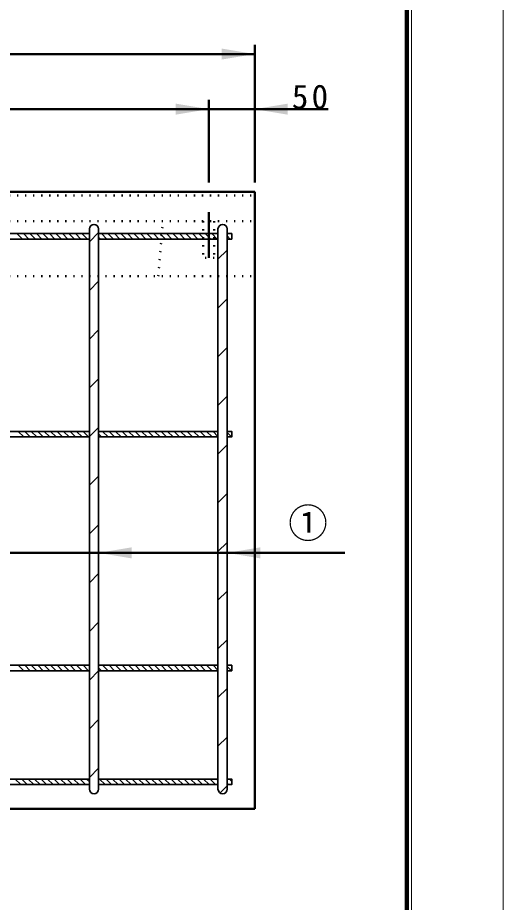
# Model space of a CAD drawing. Units: millimetres, scale not verified. Extents: x -2102 to 2102, y -1485 to 1485.
# Drawn here: x 1574 to 2102, y -677 to 286 of the extents above; entities that cross this region are included whole.
import ezdxf
from ezdxf.enums import TextEntityAlignment as Align

# ---------------------------------------------------------------- set-up
doc = ezdxf.new("R2010")
doc.units = ezdxf.units.MM
doc.header["$LTSCALE"] = 5
doc.linetypes.add('DOTTED', pattern=[1.75, 0.25, -1.5])
doc.linetypes.add('LONG_DASHED_DOTTED', pattern=[15.25, 12, -1.5, 0.25, -1.5])
doc.layers.add('0-0_V-nasSTD', color=7, linetype='Continuous', lineweight=35)
doc.layers.add('0-1_0', color=7, linetype='Continuous', lineweight=50)
doc.styles.add('ＭＳ ゴシック', font='')
doc.styles.get('ＭＳ ゴシック').set_extended_font_data('MS Gothic')

msp = doc.modelspace()

# ---------------------------------------------------------------- linework, layer by layer
at = {"layer": '0-0_V-nasSTD', "linetype": 'DOTTED', "lineweight": 50}
for p, q in [((1726.85, 4.38), (1731.85, 64.38)), ((1775.85, 64.38), (1775.85, 24.38)), ((1787.85, 64.38), (1787.85, 24.38)), ((1787.85, 24.38), (1775.85, 24.38))]:
    msp.add_line(p, q, dxfattribs=at)
at = {"layer": '0-0_V-nasSTD'}
for p, q in [((1446.85, 50.88), (1651.85, 50.88)), ((1572.997, 50.88), (1578.997, 44.88)), ((1580.068, 50.88), (1586.068, 44.88)), ((1587.139, 50.88), (1593.139, 44.88)), ((1594.21, 50.88), (1600.21, 44.88)), ((1601.281, 50.88), (1607.281, 44.88)), ((1608.352, 50.88), (1614.352, 44.88)), ((1615.423, 50.88), (1621.423, 44.88)), ((1622.494, 50.88), (1628.494, 44.88)), ((1629.565, 50.88), (1635.565, 44.88)), ((1636.636, 50.88), (1642.636, 44.88)), ((1643.707, 50.88), (1649.707, 44.88)), ((1650.778, 50.88), (1651.85, 49.808)), ((1651.85, -554.12), (1651.85, 55.88)), ((1651.85, 41.964), (1661.85, 51.964)), ((1661.85, 55.88), (1661.85, -554.12)), ((1661.85, 50.88), (1791.85, 50.88)), ((1664.92, 50.88), (1670.92, 44.88)), ((1671.991, 50.88), (1677.991, 44.88)), ((1679.063, 50.88), (1685.063, 44.88)), ((1686.134, 50.88), (1692.134, 44.88)), ((1693.205, 50.88), (1699.205, 44.88)), ((1700.276, 50.88), (1706.276, 44.88)), ((1707.347, 50.88), (1713.347, 44.88)), ((1714.418, 50.88), (1720.418, 44.88)), ((1721.489, 50.88), (1727.489, 44.88)), ((1728.56, 50.88), (1734.56, 44.88)), ((1735.631, 50.88), (1741.631, 44.88)), ((1742.702, 50.88), (1748.702, 44.88)), ((1749.773, 50.88), (1755.773, 44.88)), ((1756.844, 50.88), (1762.844, 44.88)), ((1763.915, 50.88), (1769.915, 44.88)), ((1770.986, 50.88), (1776.986, 44.88)), ((1778.057, 50.88), (1784.057, 44.88)), ((1785.129, 50.88), (1791.129, 44.88)), ((1791.85, -554.12), (1791.85, 55.88)), ((1801.85, 55.88), (1801.85, -554.12)), ((1801.85, 48.301), (1805.271, 44.88)), ((1806.342, 50.88), (1806.85, 50.372)), ((1446.85, 44.88), (1651.85, 44.88)), ((1661.85, 46.879), (1663.849, 44.88)), ((1661.85, 44.88), (1791.85, 44.88)), ((1791.85, 22.865), (1801.85, 32.865)), ((1651.85, -11.069), (1661.85, -1.069)), ((1791.85, -30.168), (1801.85, -20.168)), ((1651.85, -64.102), (1661.85, -54.102)), ((1791.85, -83.201), (1801.85, -73.201)), ((1651.85, -117.135), (1661.85, -107.135)), ((1791.85, -136.234), (1801.85, -126.234)), ((1651.85, -170.168), (1661.85, -160.168)), ((1446.85, -164.62), (1651.85, -164.62)), ((1446.85, -170.62), (1651.85, -170.62)), ((1574.296, -164.62), (1580.296, -170.62)), ((1581.367, -164.62), (1587.367, -170.62)), ((1588.438, -164.62), (1594.438, -170.62)), ((1595.509, -164.62), (1601.509, -170.62)), ((1602.58, -164.62), (1608.58, -170.62)), ((1609.651, -164.62), (1615.651, -170.62)), ((1616.722, -164.62), (1622.722, -170.62)), ((1623.793, -164.62), (1629.793, -170.62)), ((1630.864, -164.62), (1636.864, -170.62)), ((1637.936, -164.62), (1643.936, -170.62)), ((1645.007, -164.62), (1651.007, -170.62)), ((1661.85, -164.62), (1791.85, -164.62)), ((1661.85, -167.321), (1665.149, -170.62)), ((1661.85, -170.62), (1791.85, -170.62)), ((1666.22, -164.62), (1672.22, -170.62)), ((1673.291, -164.62), (1679.291, -170.62)), ((1680.362, -164.62), (1686.362, -170.62)), ((1687.433, -164.62), (1693.433, -170.62)), ((1694.504, -164.62), (1700.504, -170.62)), ((1701.575, -164.62), (1707.575, -170.62)), ((1708.646, -164.62), (1714.646, -170.62)), ((1715.717, -164.62), (1721.717, -170.62)), ((1722.788, -164.62), (1728.788, -170.62)), ((1729.859, -164.62), (1735.859, -170.62)), ((1736.931, -164.62), (1742.931, -170.62)), ((1744.002, -164.62), (1750.002, -170.62)), ((1751.073, -164.62), (1757.073, -170.62)), ((1758.144, -164.62), (1764.144, -170.62)), ((1765.215, -164.62), (1771.215, -170.62)), ((1772.286, -164.62), (1778.286, -170.62)), ((1779.357, -164.62), (1785.357, -170.62)), ((1786.428, -164.62), (1791.85, -170.042)), ((1801.85, -165.9), (1806.57, -170.62)), ((1791.85, -189.267), (1801.85, -179.267)), ((1651.85, -223.201), (1661.85, -213.201)), ((1791.85, -242.3), (1801.85, -232.3)), ((1651.85, -276.234), (1661.85, -266.234)), ((1791.85, -295.333), (1801.85, -285.333)), ((1651.85, -329.267), (1661.85, -319.267)), ((1791.85, -348.366), (1801.85, -338.366)), ((1651.85, -382.3), (1661.85, -372.3)), ((1791.85, -401.399), (1801.85, -391.399)), ((1446.85, -419.12), (1651.85, -419.12)), ((1574.296, -419.12), (1580.296, -425.12)), ((1581.367, -419.12), (1587.367, -425.12)), ((1588.438, -419.12), (1594.438, -425.12)), ((1595.509, -419.12), (1601.509, -425.12)), ((1602.58, -419.12), (1608.58, -425.12)), ((1609.651, -419.12), (1615.651, -425.12)), ((1616.722, -419.12), (1622.722, -425.12)), ((1623.793, -419.12), (1629.793, -425.12)), ((1630.864, -419.12), (1636.864, -425.12)), ((1637.936, -419.12), (1643.936, -425.12)), ((1645.007, -419.12), (1651.007, -425.12)), ((1661.85, -419.12), (1791.85, -419.12)), ((1661.85, -421.821), (1665.149, -425.12)), ((1666.22, -419.12), (1672.22, -425.12)), ((1673.291, -419.12), (1679.291, -425.12)), ((1680.362, -419.12), (1686.362, -425.12)), ((1687.433, -419.12), (1693.433, -425.12)), ((1694.504, -419.12), (1700.504, -425.12)), ((1701.575, -419.12), (1707.575, -425.12)), ((1708.646, -419.12), (1714.646, -425.12)), ((1715.717, -419.12), (1721.717, -425.12)), ((1722.788, -419.12), (1728.788, -425.12)), ((1729.859, -419.12), (1735.859, -425.12)), ((1736.931, -419.12), (1742.931, -425.12)), ((1744.002, -419.12), (1750.002, -425.12)), ((1751.073, -419.12), (1757.073, -425.12)), ((1758.144, -419.12), (1764.144, -425.12)), ((1765.215, -419.12), (1771.215, -425.12)), ((1772.286, -419.12), (1778.286, -425.12)), ((1779.357, -419.12), (1785.357, -425.12)), ((1786.428, -419.12), (1791.85, -424.542)), ((1801.85, -420.4), (1806.57, -425.12)), ((1446.85, -425.12), (1651.85, -425.12)), ((1651.85, -435.333), (1661.85, -425.333)), ((1661.85, -425.12), (1791.85, -425.12)), ((1791.85, -454.432), (1801.85, -444.432)), ((1651.85, -488.366), (1661.85, -478.366)), ((1791.85, -507.465), (1801.85, -497.465)), ((1651.85, -541.399), (1661.85, -531.399)), ((1446.85, -543.12), (1651.85, -543.12)), ((1571.017, -543.12), (1577.017, -549.12)), ((1578.088, -543.12), (1584.088, -549.12)), ((1585.159, -543.12), (1591.159, -549.12)), ((1592.23, -543.12), (1598.23, -549.12)), ((1599.301, -543.12), (1605.301, -549.12)), ((1606.372, -543.12), (1612.372, -549.12)), ((1613.443, -543.12), (1619.443, -549.12)), ((1620.514, -543.12), (1626.514, -549.12)), ((1627.585, -543.12), (1633.585, -549.12)), ((1634.656, -543.12), (1640.656, -549.12)), ((1641.727, -543.12), (1647.727, -549.12)), ((1648.798, -543.12), (1651.85, -546.171)), ((1661.85, -543.12), (1791.85, -543.12)), ((1662.941, -543.12), (1668.941, -549.12)), ((1670.012, -543.12), (1676.012, -549.12)), ((1677.083, -543.12), (1683.083, -549.12)), ((1684.154, -543.12), (1690.154, -549.12)), ((1691.225, -543.12), (1697.225, -549.12)), ((1698.296, -543.12), (1704.296, -549.12)), ((1705.367, -543.12), (1711.367, -549.12)), ((1712.438, -543.12), (1718.438, -549.12)), ((1719.509, -543.12), (1725.509, -549.12)), ((1726.58, -543.12), (1732.58, -549.12)), ((1733.651, -543.12), (1739.651, -549.12)), ((1740.722, -543.12), (1746.722, -549.12)), ((1747.793, -543.12), (1753.793, -549.12)), ((1754.864, -543.12), (1760.864, -549.12)), ((1761.936, -543.12), (1767.936, -549.12)), ((1769.007, -543.12), (1775.007, -549.12)), ((1776.078, -543.12), (1782.078, -549.12)), ((1783.149, -543.12), (1789.149, -549.12)), ((1790.22, -543.12), (1791.85, -544.75)), ((1801.85, -547.679), (1803.291, -549.12)), ((1804.362, -543.12), (1806.85, -545.608)), ((1446.85, -549.12), (1651.85, -549.12)), ((1661.85, -549.12), (1791.85, -549.12)), ((1794.072, -558.277), (1801.85, -550.498))]:
    msp.add_line(p, q, dxfattribs=at)
at = {"layer": '0-0_V-nasSTD', "lineweight": 50}
msp.add_line((1929.85, -296.805), (831.85, -296.805), dxfattribs=at)
at = {"layer": '0-0_V-nasSTD', "lineweight": 18}
for points in [[(-2102.5, -1485), (-2102.5, 1485), (2102.5, 1485), (2102.5, -1485)], [(-2002.5, -1385), (-2002.5, 1385), (2002.5, 1385), (2002.5, -1385)]]:
    msp.add_lwpolyline(points, close=True, dxfattribs=at)
at = {"layer": '0-0_V-nasSTD', "lineweight": 100}
msp.add_lwpolyline([(1997.5, -1380), (1997.5, 1380), (-1997.5, 1380)], dxfattribs=at)
at = {"layer": '0-0_V-nasSTD'}
for points in [[(1801.85, 50.88), (1806.85, 50.88), (1806.85, 44.88), (1801.85, 44.88)], [(1801.85, -164.62), (1806.85, -164.62), (1806.85, -170.62), (1801.85, -170.62)], [(1801.85, -419.12), (1806.85, -419.12), (1806.85, -425.12), (1801.85, -425.12)], [(1801.85, -543.12), (1806.85, -543.12), (1806.85, -549.12), (1801.85, -549.12)]]:
    msp.add_lwpolyline(points, dxfattribs=at)
for centre, start, end in [((1656.85, 55.88), 0, 180), ((1796.85, 55.88), 0, 180), ((1656.85, -554.12), 180, 0), ((1796.85, -554.12), 180, 0)]:
    msp.add_arc(centre, 5, start, end, dxfattribs=at)
for points in [[(1795.85, 240.38), (1795.85, 252.38), (1831.85, 246.38)], [(1745.85, 180.38), (1745.85, 192.38), (1781.85, 186.38)], [(1831.85, 186.38), (1867.85, 180.38), (1867.85, 192.38)], [(1661.85, -296.805), (1697.85, -302.805), (1697.85, -290.805)], [(1801.85, -296.805), (1837.85, -302.805), (1837.85, -290.805)]]:
    msp.add_solid(points, dxfattribs=at)
at = {"layer": '0-1_0'}
for p, q in [((1831.85, 106.38), (1831.85, 256.38)), ((-168.15, 246.38), (1831.85, 246.38)), ((1781.85, 106.38), (1781.85, 196.38)), ((881.85, 186.38), (1781.85, 186.38)), ((1781.85, 186.38), (1831.85, 186.38)), ((1911.85, 186.38), (1831.85, 186.38)), ((-168.15, 96.38), (1831.85, 96.38)), ((1831.85, 96.38), (1831.85, -575.62)), ((-168.15, -575.62), (1831.85, -575.62))]:
    msp.add_line(p, q, dxfattribs=at)
at = {"layer": '0-1_0', "linetype": 'DOTTED'}
for p, q in [((-168.15, 92.38), (1831.85, 92.38)), ((-168.15, 64.38), (1831.85, 64.38)), ((-168.15, 4.38), (1831.85, 4.38))]:
    msp.add_line(p, q, dxfattribs=at)
at = {"layer": '0-1_0', "linetype": 'LONG_DASHED_DOTTED'}
msp.add_line((1781.85, 74.38), (1781.85, 24.38), dxfattribs=at)

# ---------------------------------------------------------------- texts
at = {"layer": '0-0_V-nasSTD', "style": 'ＭＳ ゴシック'}
msp.add_text('①', height=31.67, dxfattribs=at).set_placement((1868.25, -289.805), align=Align.BOTTOM_LEFT)
at = {"layer": '0-0_V-nasSTD', "insert": (1872.25, 186.38), "char_height": 26.39, "attachment_point": 7, "style": 'ＭＳ ゴシック'}
msp.add_mtext('\\T1.2;50', dxfattribs=at)

doc.saveas('drawing.dxf')
